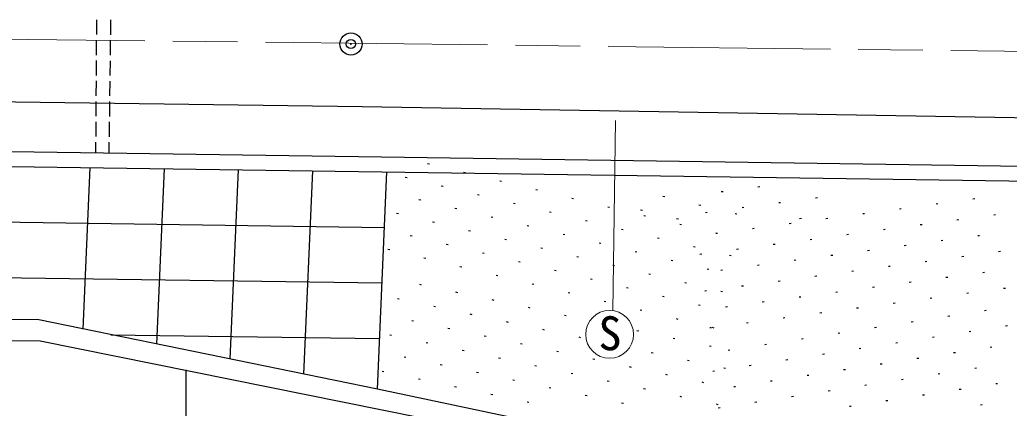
# Model space of a CAD drawing. Units: millimetres, scale not verified. Extents: x 40000 to 680000, y 20000 to 380000.
# Drawn here: x 255410 to 308814, y 267983 to 288934 of the extents above; entities that cross this region are included whole.
import ezdxf
from ezdxf.enums import TextEntityAlignment as Align

# ---------------------------------------------------------------- set-up
doc = ezdxf.new("R2010")
doc.units = ezdxf.units.MM
doc.header["$LTSCALE"] = 1000
doc.header["$PDMODE"] = 32
doc.header["$PDSIZE"] = 500
doc.linetypes.add('CHAIN', pattern=[18.5, 12, -1.5, 3.5, -1.5])
for name, color, linetype, lineweight in [('M-BGD', 7, 'Continuous', 25), ('M-BGD-HTXT', 7, 'Continuous', 13), ('M-BMK', 2, 'CHAIN', 13), ('M-BMK-SRVR', 3, 'Continuous', 25)]:
    doc.layers.add(name, color=color, linetype=linetype, lineweight=lineweight)
doc.styles.add('ＭＳ ゴシック', font='')
doc.styles.get('ＭＳ ゴシック').set_extended_font_data('MS Gothic')

msp = doc.modelspace()

# ---------------------------------------------------------------- linework, layer by layer
at = {"layer": 'M-BGD'}
for p, q in [((259548, 288934), (259543, 288134)), ((260310, 288926), (260300, 288126)), ((259541, 287834), (259535, 287034)), ((260296, 287826), (260286, 287026)), ((259533, 286734), (259528, 285934)), ((260282, 286726), (260271, 285926)), ((259526, 285634), (259521, 284834)), ((260267, 285626), (260257, 284826)), ((259519, 284534), (259513, 283734)), ((260253, 284526), (260243, 283726)), ((259511, 283434), (259506, 282635)), ((260239, 283426), (260228, 282626)), ((259504, 282335), (259500, 281761)), ((260224, 282326), (260217, 281751)), ((258836, 272251), (259217, 280967)), ((277423, 281191), (277521, 281168)), ((262805, 271442), (263218, 280909)), ((266773, 270633), (267219, 280851)), ((270742, 269823), (271220, 280794)), ((276217, 280453), (276314, 280430)), ((279368, 280723), (279465, 280699)), ((278162, 279985), (278259, 279961)), ((281312, 280254), (281409, 280231)), ((295255, 279932), (295354, 279945)), ((280106, 279516), (280203, 279493)), ((283257, 279786), (283354, 279763)), ((285201, 279318), (285298, 279294)), ((290125, 279422), (290222, 279399)), ((293273, 279667), (293372, 279680)), ((293276, 279692), (293373, 279669)), ((298361, 279338), (298460, 279352)), ((173553, 279192), (275091, 277738)), ((276955, 279247), (277052, 279223)), ((278900, 278778), (278997, 278755)), ((282050, 279048), (282148, 279025)), ((287145, 278849), (287243, 278826)), ((292069, 278954), (292167, 278931)), ((294397, 278808), (294496, 278821)), ((296379, 279073), (296478, 279086)), ((304870, 279010), (304969, 279024)), ((306852, 279276), (306951, 279289)), ((275749, 278509), (275846, 278485)), ((280844, 278310), (280941, 278287)), ((283995, 278580), (284092, 278556)), ((288919, 278684), (289016, 278661)), ((289090, 278381), (289187, 278358)), ((292414, 278543), (292513, 278556)), ((294014, 278486), (294111, 278462)), ((300905, 278480), (301004, 278493)), ((302887, 278745), (302987, 278758)), ((307976, 278417), (308075, 278430)), ((277693, 278040), (277790, 278017)), ((282788, 277842), (282886, 277818)), ((285939, 278111), (286036, 278088)), ((290863, 278216), (290960, 278193)), ((291034, 277913), (291131, 277889)), ((296940, 277949), (297040, 277963)), ((297503, 278215), (297602, 278228)), ((298923, 278215), (299022, 278228)), ((304011, 277887), (304110, 277900)), ((305994, 278152), (306093, 278165)), ((276487, 277302), (276584, 277279)), ((279638, 277572), (279735, 277549)), ((284733, 277373), (284830, 277350)), ((287884, 277643), (287981, 277620)), ((289828, 277175), (289925, 277151)), ((292976, 277419), (293075, 277432)), ((292979, 277445), (293076, 277421)), ((294958, 277684), (295057, 277697)), ((300047, 277356), (300146, 277369)), ((302029, 277621), (302128, 277635)), ((307117, 277293), (307216, 277307)), ((278431, 276834), (278528, 276811)), ((281582, 277104), (281679, 277080)), ((286677, 276905), (286774, 276882)), ((291772, 276707), (291870, 276683)), ((296082, 276826), (296181, 276839)), ((298064, 277091), (298163, 277104)), ((303153, 276763), (303252, 276776)), ((305135, 277028), (305234, 277041)), ((275280, 276564), (275378, 276541)), ((280376, 276366), (280473, 276342)), ((283526, 276635), (283624, 276612)), ((285471, 276167), (285568, 276144)), ((288622, 276437), (288719, 276413)), ((292117, 276295), (292216, 276308)), ((293717, 276238), (293814, 276215)), ((294100, 276560), (294199, 276574)), ((299188, 276232), (299287, 276246)), ((301170, 276498), (301269, 276511)), ((306259, 276170), (306358, 276183)), ((308241, 276435), (308340, 276448)), ((277225, 276096), (277322, 276072)), ((279169, 275628), (279267, 275604)), ((282320, 275897), (282417, 275874)), ((287415, 275699), (287512, 275675)), ((290566, 275968), (290663, 275945)), ((295223, 275702), (295322, 275715)), ((297206, 275967), (297305, 275980)), ((302294, 275639), (302393, 275652)), ((304277, 275904), (304376, 275918)), ((225240, 275451), (274960, 274739)), ((281114, 275159), (281211, 275136)), ((284264, 275429), (284362, 275406)), ((289360, 275230), (289457, 275207)), ((292510, 275500), (292608, 275477)), ((293241, 275437), (293340, 275450)), ((298330, 275109), (298429, 275122)), ((300312, 275374), (300411, 275387)), ((305400, 275046), (305499, 275059)), ((307383, 275311), (307482, 275324)), ((276980, 274667), (277078, 274646)), ((283058, 274691), (283155, 274668)), ((286209, 274961), (286306, 274937)), ((291304, 274762), (291401, 274739)), ((294365, 274578), (294464, 274591)), ((296347, 274843), (296446, 274857)), ((301436, 274515), (301535, 274529)), ((303418, 274781), (303517, 274794)), ((278936, 274253), (279034, 274232)), ((285002, 274223), (285100, 274199)), ((288153, 274492), (288250, 274469)), ((290098, 274024), (290195, 274001)), ((292383, 274313), (292482, 274326)), ((293248, 274294), (293346, 274270)), ((297471, 273985), (297570, 273998)), ((299453, 274250), (299552, 274263)), ((306524, 274187), (306623, 274200)), ((308506, 274452), (308606, 274466)), ((275794, 273895), (275892, 273875)), ((277751, 273481), (277849, 273461)), ((280893, 273838), (280991, 273818)), ((286947, 273754), (287044, 273731)), ((292042, 273556), (292139, 273532)), ((293506, 273454), (293605, 273468)), ((295489, 273720), (295588, 273733)), ((302559, 273657), (302659, 273670)), ((304542, 273922), (304641, 273935)), ((279708, 273067), (279806, 273046)), ((282850, 273424), (282948, 273404)), ((284806, 273010), (284904, 272989)), ((288891, 273286), (288989, 273263)), ((298595, 273126), (298694, 273139)), ((300577, 273391), (300676, 273405)), ((305503, 272955), (305602, 272971)), ((307480, 273261), (307579, 273276)), ((276566, 272710), (276663, 272689)), ((281664, 272653), (281762, 272632)), ((290836, 272818), (290933, 272794)), ((294630, 272596), (294729, 272609)), ((296612, 272861), (296712, 272874)), ((303527, 272650), (303626, 272665)), ((308621, 272425), (308720, 272441)), ((260319, 271949), (274829, 271741)), ((275380, 271939), (275478, 271918)), ((278522, 272296), (278620, 272275)), ((280479, 271882), (280577, 271861)), ((283621, 272239), (283719, 272218)), ((288720, 272182), (288818, 272161)), ((292648, 272330), (292747, 272344)), ((292780, 272349), (292877, 272326)), ((299574, 272039), (299673, 272054)), ((301550, 272344), (301649, 272359)), ((306645, 272120), (306743, 272135)), ((277337, 271525), (277435, 271504)), ((282436, 271468), (282533, 271447)), ((285578, 271825), (285675, 271804)), ((290676, 271768), (290774, 271747)), ((292633, 271353), (292731, 271333)), ((295621, 271428), (295720, 271443)), ((297597, 271733), (297696, 271748)), ((302691, 271509), (302790, 271524)), ((304668, 271814), (304767, 271830)), ((307786, 271284), (307884, 271300)), ((279294, 271110), (279391, 271090)), ((284392, 271053), (284490, 271033)), ((289491, 270996), (289589, 270976)), ((293644, 271122), (293743, 271137)), ((298738, 270898), (298837, 270913)), ((300715, 271203), (300814, 271218)), ((305809, 270979), (305908, 270994)), ((276151, 270753), (276249, 270733)), ((278108, 270339), (278206, 270319)), ((281250, 270696), (281348, 270676)), ((283207, 270282), (283305, 270261)), ((286349, 270639), (286447, 270619)), ((291448, 270582), (291545, 270561)), ((294785, 270287), (294884, 270302)), ((296762, 270592), (296861, 270607)), ((301856, 270368), (301955, 270383)), ((303832, 270673), (303931, 270688)), ((264391, 264315), (264391, 270058)), ((274966, 269982), (275064, 269961)), ((280065, 269925), (280163, 269904)), ((285163, 269868), (285261, 269847)), ((288306, 270225), (288403, 270204)), ((290262, 269811), (290360, 269790)), ((292809, 269981), (292908, 269996)), ((293404, 270168), (293502, 270147)), ((297903, 269757), (298002, 269772)), ((299879, 270062), (299978, 270077)), ((304974, 269838), (305072, 269853)), ((306950, 270143), (307049, 270159)), ((276923, 269568), (277021, 269547)), ((282021, 269511), (282119, 269490)), ((287120, 269454), (287218, 269433)), ((292219, 269397), (292317, 269376)), ((295926, 269451), (296025, 269466)), ((301020, 269227), (301119, 269242)), ((302997, 269532), (303096, 269547)), ((308091, 269308), (308190, 269323)), ((278879, 269154), (278977, 269133)), ((280836, 268740), (280934, 268719)), ((283978, 269097), (284076, 269076)), ((285935, 268683), (286033, 268662)), ((289077, 269040), (289175, 269019)), ((293950, 269145), (294049, 269161)), ((297067, 268616), (297166, 268631)), ((299044, 268921), (299143, 268936)), ((304138, 268697), (304237, 268712)), ((306115, 269002), (306213, 269018)), ((282793, 268326), (282890, 268305)), ((287891, 268268), (287989, 268248)), ((291033, 268626), (291131, 268605)), ((292990, 268211), (293088, 268191)), ((295091, 268310), (295190, 268325)), ((300185, 268086), (300284, 268101)), ((302162, 268391), (302260, 268406)), ((307256, 268167), (307354, 268182)), ((293114, 268004), (293213, 268020))]:
    msp.add_line(p, q, dxfattribs=at)
for points in [[(74265, 281419), (81868, 282941), (89628, 284319), (97643, 285187), (107497, 285800), (113521, 285902), (128570, 286063), (173599, 285603), (273881, 284263), (373129, 282578), (396256, 281966), (408739, 281276), (448433, 279158), (490552, 276682), (500278, 275992), (507732, 276043), (517483, 276094), (527132, 276707), (535607, 277422), (548523, 279107), (573566, 282646)], [(74696, 279313), (81985, 280839), (88554, 281928), (96246, 282847), (106252, 283528), (173605, 282992), (273699, 281558), (368980, 280183)], [(74860, 278530), (82132, 280052), (88667, 281136), (96321, 282050), (106276, 282727), (173596, 282192), (273687, 280758), (368969, 279383)], [(337991, 267874), (314659, 268299), (293523, 265032), (274710, 269014), (275222, 280736)], [(274710, 269014), (256433, 272741), (226260, 272996)], [(226441, 271816), (256512, 271612), (293525, 264158), (315019, 267476), (349991, 266710)]]:
    msp.add_lwpolyline(points, dxfattribs=at)
at = {"layer": 'M-BGD-HTXT'}
msp.add_line((287428, 273243), (287560, 283501), dxfattribs=at)
msp.add_circle((287245, 271966), 1290, dxfattribs=at)
at = {"layer": 'M-BMK'}
msp.add_line((373156, 286472), (173654, 288856), dxfattribs=at)
at = {"layer": 'M-BMK-SRVR'}
msp.add_circle((273283, 287628), 600, dxfattribs=at)
msp.add_point((273283, 287628), dxfattribs=at)

# ---------------------------------------------------------------- texts
at = {"layer": 'M-BGD-HTXT', "style": 'ＭＳ ゴシック'}
msp.add_text('S', height=1833, dxfattribs=at).set_placement((287264, 270559), align=Align.BOTTOM_CENTER)

doc.saveas('drawing.dxf')
